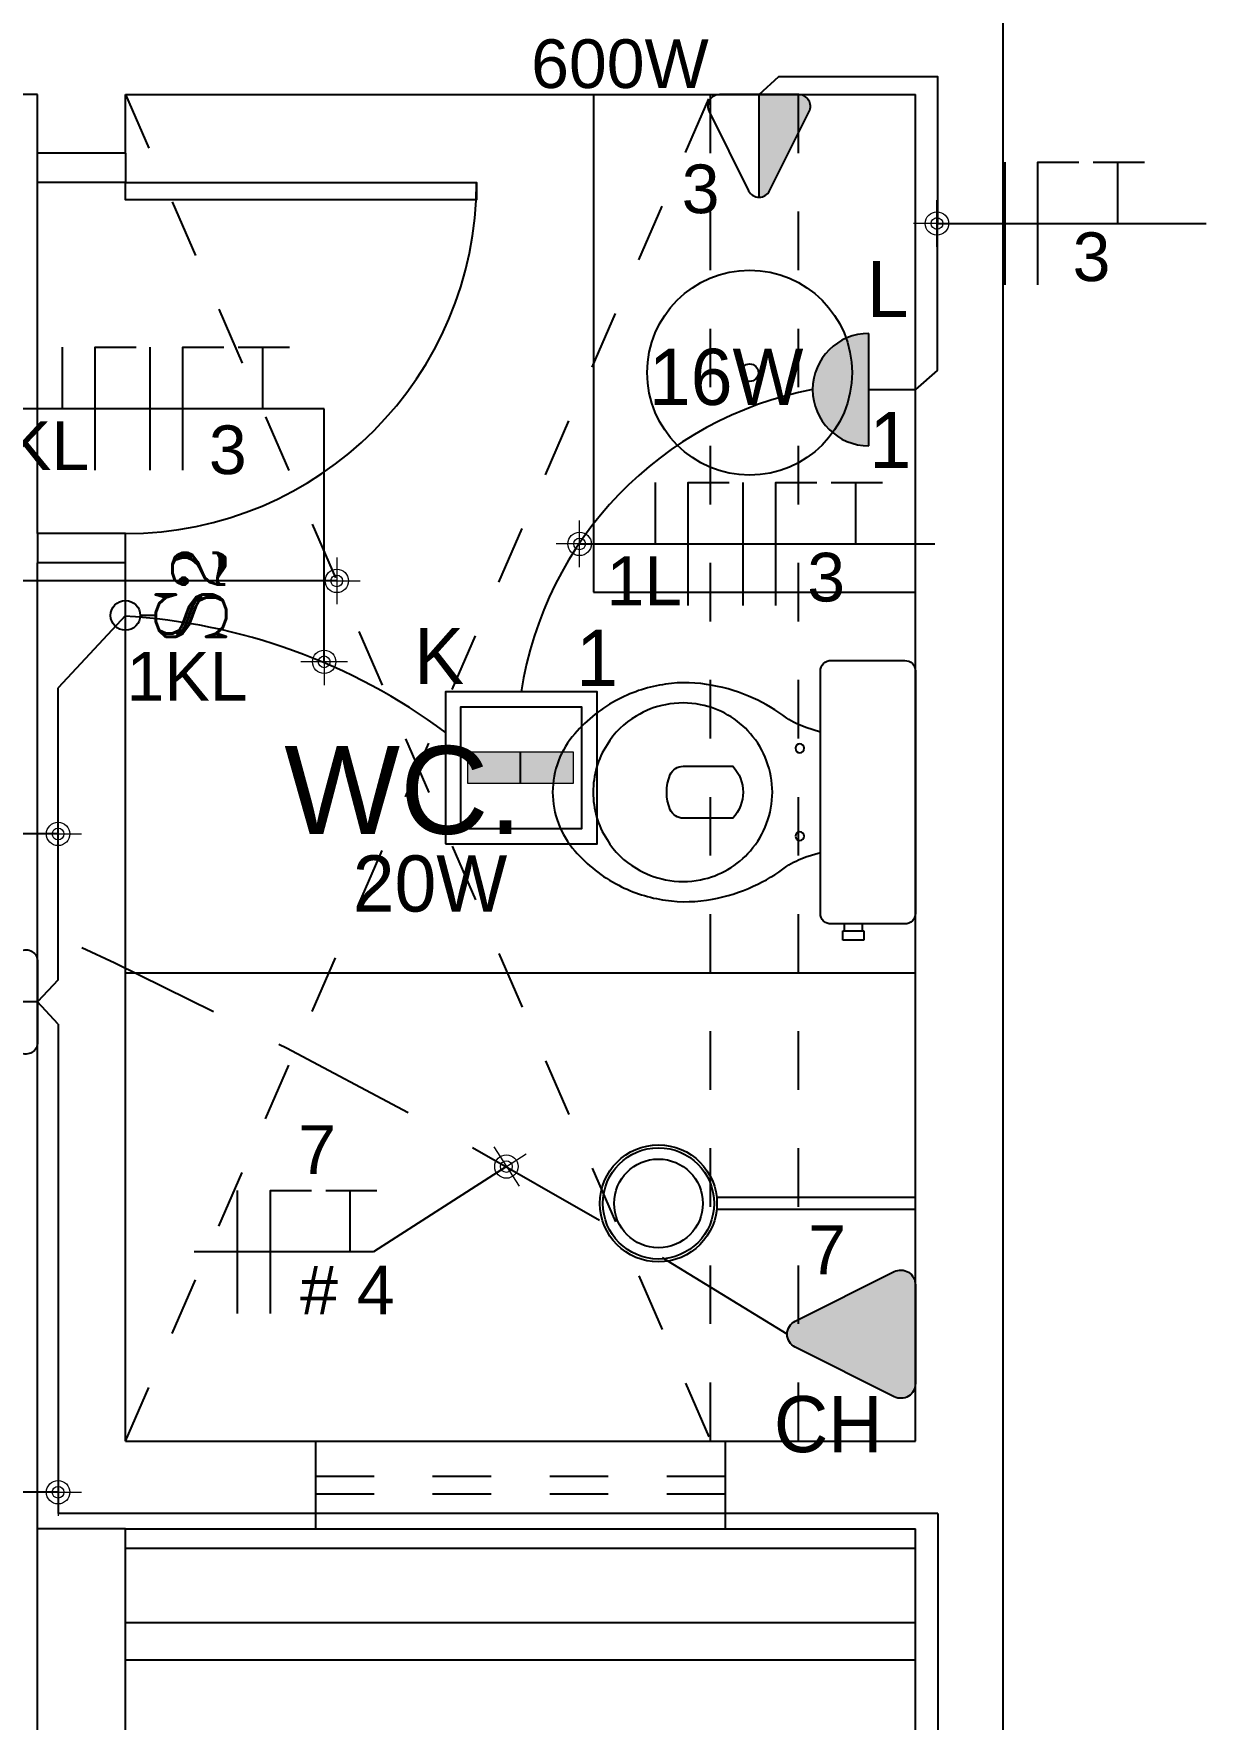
# Model space of a CAD drawing. Header units: millimetres. Extents: x -260 to 5539, y -1903 to 1459.
# Drawn here: x 2365.553 to 2367.556, y 723.333 to 726.212 of the extents above; entities that cross this region are included whole.
import ezdxf
from ezdxf.enums import TextEntityAlignment as Align

# ---------------------------------------------------------------- set-up
doc = ezdxf.new("R2010")
doc.units = ezdxf.units.MM
doc.linetypes.add('HIDDEN', pattern=[9.525, 6.35, -3.175])
doc.linetypes.add('HIDDEN2', pattern=[0.1875, 0.125, -0.0625])
for name, color, linetype in [('-HIDRO', 8, 'Continuous'), ('CABO-ILUM', 3, 'Continuous'), ('CABO.ILUMI.SOLO', 6, 'Continuous'), ('ELÉTRICO', 8, 'Continuous'), ('ESQUADRIA', 2, 'Continuous'), ('FIACAO', 1, 'Continuous'), ('LUMINO', 4, 'Continuous'), ('PONTOS_ELETRICOS', 2, 'Continuous'), ('TUB. AEREA', 5, 'Continuous')]:
    doc.layers.add(name, color=color, linetype=linetype)
doc.layers.add('COTAS', color=53, linetype='Continuous', lineweight=9)
doc.layers.add('LEGENDA', color=7, linetype='Continuous', lineweight=0)
doc.styles.add('ARIAL', font='arial.ttf', dxfattribs={"height": 2})
doc.styles.add('CARIMBO_DADOS', font='arial.ttf', dxfattribs={"height": 0.1})
doc.styles.add('CENTURY', font='GOTHIC.TTF')
doc.styles.add('INTERRUPTOR', font='romant', dxfattribs={"height": 0.6})
doc.linetypes.add('CABO50ESC100', pattern='A,0.4,-0.2,["+",Standard,S=0.2,R=0,X=-0.0666,Y=-0.1],-0.2', length=0.8)
doc.dimstyles.new('COTAS_EXTERNAS', dxfattribs={"dimtxt": 0.1, "dimasz": 0.01, "dimexe": 0, "dimexo": 0, "dimgap": 0.07, "dimtad": 1, "dimzin": 5, "dimdsep": 46, "dimtxsty": 'CARIMBO_DADOS', "dimblk1": 'CIRCULOS', "dimblk2": 'CIRCULOS', "dimsah": 1, "dimcen": 0, "dimse1": 1, "dimse2": 1, "dimclrd": 8, "dimclre": 8, "dimclrt": 230, "dimadec": 0, "dimazin": 0, "dimtfac": 100, "dimtix": 1, "dimtmove": 2, "dimatfit": 3, "dimldrblk": 'CIRCULOS', "dimfxl": 1, "dimtolj": 1, "dimtzin": 5, "dimarcsym": 0})
doc.dimstyles.get("Standard").update_dxf_attribs({"dimtxt": 0.18, "dimasz": 0.18, "dimexe": 0.18, "dimexo": 0.0625, "dimgap": 0.09, "dimtad": 0, "dimtih": 1, "dimtoh": 1, "dimdec": 4, "dimzin": 0, "dimdsep": 46, "dimtxsty": 'Standard', "dimcen": 0.09, "dimadec": 0, "dimazin": 0, "dimtfac": 1, "dimtdec": 4, "dimtofl": 0, "dimtmove": 0, "dimatfit": 3, "dimfxl": 1, "dimtolj": 1, "dimtzin": 0, "dimarcsym": 0})

# ---------------------------------------------------------------- blocks, each defined once
blk = doc.blocks.new('Bacia01cx')
at = {"layer": 'ELÉTRICO'}
for p, q in [((0.091, -0.225), (0.091, -0.2365)), ((0.121, -0.2365), (0.121, -0.225)), ((0.124, -0.2365), (0.088, -0.2365)), ((0.088, -0.2365), (0.088, -0.2525)), ((0.088, -0.2525), (0.106, -0.2525)), ((0.106, -0.2525), (0.124, -0.2525)), ((0.124, -0.2525), (0.124, -0.2365))]:
    blk.add_line(p, q, dxfattribs=at)
for points in [[(0, 0), (0, -0.207, 0.418036), (0.018, -0.225), (0.1435, -0.225, 0.424217), (0.1625, -0.207), (0.1625, 0.2066, 0.430132), (0.1435, 0.225), (0.121, 0.225), (0.091, 0.225), (0.018, 0.225, 0.418036), (0, 0.207)], [(0.2445, 0, -0.18052), (0.282, 0.1, -0.167158), (0.367, 0.1495, -0.1), (0.427, 0.1495, -0.096291), (0.477, 0.13, -0.13332), (0.527, 0.081, -0.150886), (0.5505, 0, -0.150886), (0.527, -0.081, -0.13332), (0.477, -0.13, -0.096291), (0.427, -0.1495, -0.1), (0.367, -0.1495, -0.167158), (0.282, -0.1, -0.18052)], [(0.419, 0.03, 0.276984), (0.397, 0.0445), (0.312, 0.0445, 0.393258), (0.312, -0.0445), (0.397, -0.0445, 0.276984), (0.419, -0.03, 0.2)]]:
    blk.add_lwpolyline(points, format="xyb", close=True, dxfattribs=at)
blk.add_lwpolyline([(0.1625, 0.1028), (0.187, 0.1105, 0.060779), (0.22, 0.1265, -0.06199), (0.277, 0.1605, -0.067868), (0.347, 0.1825, -0.08648), (0.427, 0.1845, -0.085166), (0.507, 0.159, -0.098298), (0.582, 0.1, -0.182004), (0.62, 0, -0.182004), (0.582, -0.1, -0.098298), (0.507, -0.159, -0.085166), (0.427, -0.1845, -0.08648), (0.347, -0.1825, -0.067868), (0.277, -0.1605, -0.06199), (0.22, -0.1265, 0.060779), (0.187, -0.1105), (0.1625, -0.1028)], format="xyb", dxfattribs=at)
for centre in [(0.1977, 0.075), (0.1977, -0.075)]:
    blk.add_circle(centre, 0.0075, dxfattribs=at)
blk = doc.blocks.new('Chuveiro01')
at = {"layer": 'ELÉTRICO'}
for p, q in [((0.01, 0), (-0.01, 0)), ((-0.01, 0), (-0.01, -0.3396)), ((0.01, -0.3396), (0.01, 0))]:
    blk.add_line(p, q, dxfattribs=at)
for radius in [0.1, 0.095, 0.0758]:
    blk.add_circle((0, -0.4391), radius, dxfattribs=at)
blk = doc.blocks.new('CIRCULOS')
at = {"layer": 'COTAS'}
for p, q in [((0, 4), (0, -4)), ((-4, 0), (4, 0))]:
    blk.add_line(p, q, dxfattribs=at)
for radius in [2, 1]:
    blk.add_circle((0, 0), radius, dxfattribs=at)
blk = doc.blocks.new('T_tm')
at = {"layer": 'PONTOS_ELETRICOS'}
blk.add_hatch(color=256, dxfattribs=at).paths.add_polyline_path([(0.1751, -0.0179, 0.284079), (0.1862, 0), (0.0109, 0), (0.0109, -0.0676, 0.557537), (0.0398, -0.0855)])
blk.add_line((0.1862, 0), (0.0109, 0), dxfattribs=at)
blk.add_lwpolyline([(0.0109, -0.0676), (0.0109, 0.0676, -0.557537), (0.0398, 0.0855), (0.1751, 0.0179, -0.618034), (0.1751, -0.0179), (0.0398, -0.0855, -0.557537)], format="xyb", close=True, dxfattribs=at)
blk = doc.blocks.new('I_i2')
at = {"layer": 'PONTOS_ELETRICOS'}
blk.add_line((0, -0.0647), (0, -0.0317), dxfattribs=at)
blk.add_circle((0, 0), 0.0317, dxfattribs=at)
at = {"layer": 'PONTOS_ELETRICOS', "style": 'INTERRUPTOR'}
blk.add_text('S', height=0.15, dxfattribs=at).set_placement((-0.0005, -0.1399), align=Align.MIDDLE)
blk.add_text('2', height=0.1125, dxfattribs=at).set_placement((0.0514, -0.2127))
blk = doc.blocks.new('aran')
h = blk.add_hatch(color=256)
h.set_gradient(color1=(87, 87, 255), color2=(71, 71, 255), tint=1)
h.paths.add_polyline_path([(966.6286, -263.7091, 1), (966.6286, -263.5491)])
for p, q in [((966.6286, -263.5491), (966.6286, -263.7091)), ((966.5754, -263.6291), (966.5622, -263.6291)), ((966.6286, -263.6291), (966.5754, -263.6291))]:
    blk.add_line(p, q)
blk.add_arc((966.6286, -263.6291), 0.08, 270, 90)
blk = doc.blocks.new('1pl')
h = blk.add_hatch(color=256)
h.set_gradient(color1=(0, 0, 255), color2=(0, 0, 255), tint=1)
h.paths.add_polyline_path([(968.8636, -272.3458), (968.8636, -272.3899), (968.9391, -272.3899), (968.9391, -272.3458)])
h.paths.add_polyline_path([(968.788, -272.3899), (968.8636, -272.3899), (968.8636, -272.3458), (968.788, -272.3458)])
blk.add_line((968.8636, -272.3899), (968.8636, -272.3458))
at = {"layer": 'LUMINO', "lineweight": 20}
for p, q in [((968.788, -272.3458), (968.9391, -272.3458)), ((968.788, -272.3899), (968.788, -272.3458)), ((968.9391, -272.3458), (968.9391, -272.3899)), ((968.9391, -272.3899), (968.788, -272.3899))]:
    blk.add_line(p, q, dxfattribs=at)
at = {"layer": 'LUMINO'}
for points in [[(968.9705, -272.4759), (968.7545, -272.4759), (968.7545, -272.2599), (968.9705, -272.2599)], [(968.9489, -272.4543), (968.7761, -272.4543), (968.7761, -272.2815), (968.9489, -272.2815)]]:
    blk.add_lwpolyline(points, close=True, dxfattribs=at)
blk = doc.blocks.new('T_ta')
at = {"layer": 'PONTOS_ELETRICOS'}
blk.add_hatch(color=256, dxfattribs=at).paths.add_polyline_path([(0.0362, 0.1069, 0.557537), (0, 0.0845), (0, -0.0845, 0.557537), (0.0362, -0.1069), (0.2053, -0.0224, 0.618034), (0.2053, 0.0224)])
blk.add_lwpolyline([(0, -0.0845), (0, 0.0845, -0.557537), (0.0362, 0.1069), (0.2053, 0.0224, -0.618034), (0.2053, -0.0224), (0.0362, -0.1069, -0.557537)], format="xyb", close=True, dxfattribs=at)
blk = doc.blocks.new('asdfae33')
at = {"layer": 'PONTOS_ELETRICOS'}
for p, q in [((-0.0982, 0.0526), (-0.0982, -0.0526)), ((0, 0), (-0.1783, 0))]:
    blk.add_line(p, q, dxfattribs=at)
blk.add_lwpolyline([(0, 0.0688), (0, -0.0688, -0.557537), (-0.0294, -0.087), (-0.167, -0.0182, -0.618034), (-0.167, 0.0182), (-0.0294, 0.087, -0.557537)], format="xyb", close=True, dxfattribs=at)
blk = doc.blocks.new('f_fnt')
at = {"layer": 'FIACAO', "color": 4}
for points in [[(-0.08, -0.15), (-0.08, 0.15)], [(0, -0.15), (0, 0.15), (0.1, 0.15)], [(0.135, 0.15), (0.26, 0.15)], [(0.195, 0), (0.195, 0.15)]]:
    blk.add_lwpolyline(points, dxfattribs=at)

msp = doc.modelspace()

# ---------------------------------------------------------------- hatches: boundary and pattern name
at = {"layer": '-HIDRO', "linetype": 'HIDDEN', "ltscale": 0.001}
h = msp.add_hatch(dxfattribs=at)
h.set_pattern_fill('ANSI32', color=256, scale=0.02, angle=315, style=0)
h.set_pattern_definition([(180, (2365.99726, 723.30763), (-4e-17, 0.1905), []), (180, (2365.93376, 723.24413), (-4e-17, 0.1905), [])])
h.paths.add_polyline_path([(2365.7094, 723.6583), (2366.0344, 723.6583), (2366.1845, 723.6583), (2366.1845, 722.2165), (2366.1752, 722.2165, 1), (2366.024, 722.2165, 1), (2366.1752, 722.2165), (2366.1845, 722.2165), (2366.1845, 720.4583), (2365.7094, 720.4583)])
h.paths.add_polyline_path([(2366.1845, 723.6583), (2366.7344, 723.6583), (2367.0594, 723.6583), (2367.0594, 720.4583), (2366.1845, 720.4583)])
h.paths.add_polyline_path([(2366.0784, 721.8421), (2366.0784, 722.1895), (2366.2299, 722.1895), (2366.2299, 721.8421)], flags=24)
h.paths.add_polyline_path([(2366.2277, 721.6719), (2366.2277, 722.4481), (2366.4337, 722.4481), (2366.4337, 721.6719)], flags=24)
h.paths.add_polyline_path([(2366.3693, 721.341), (2366.3693, 722.7435), (2366.6784, 722.7435), (2366.6784, 721.341)], flags=24)
h.paths.add_polyline_path([(2366.0784, 721.8421), (2366.0784, 722.1895), (2366.2299, 722.1895), (2366.2299, 721.8421)], flags=25)

# ---------------------------------------------------------------- linework, layer by layer
at = {"layer": '-HIDRO', "ltscale": 0.05}
for p, q in [((2367.2094, 707.3583), (2367.2094, 732.3583)), ((2365.5594, 726.1083), (2364.9594, 726.1083)), ((2365.5594, 726.0083), (2365.5594, 726.1083)), ((2365.7094, 726.1083), (2367.0594, 726.1083)), ((2365.7094, 726.0083), (2365.7094, 726.1083)), ((2366.5094, 726.1083), (2366.5094, 725.2583)), ((2367.0594, 723.8083), (2367.0594, 726.1083)), ((2365.7094, 726.0083), (2365.5594, 726.0083)), ((2365.5594, 725.3583), (2365.5594, 725.9583)), ((2365.5594, 723.8083), (2365.5594, 725.3083)), ((2365.7094, 725.3083), (2365.5594, 725.3083)), ((2365.7094, 723.8083), (2365.7094, 725.3083)), ((2366.5094, 725.2583), (2367.0594, 725.2583)), ((2365.7094, 724.6083), (2367.0594, 724.6083)), ((2365.5594, 723.6583), (2365.5594, 723.8083)), ((2365.7094, 723.8083), (2366.0844, 723.8083)), ((2365.7094, 723.8083), (2366.0344, 723.8083)), ((2366.0344, 723.8083), (2366.0344, 723.6583)), ((2366.0344, 723.8083), (2366.7344, 723.8083)), ((2366.7344, 723.8083), (2367.0594, 723.8083)), ((2366.7344, 723.8083), (2366.7344, 723.6583)), ((2365.7094, 723.6583), (2365.5594, 723.6583)), ((2365.5594, 722.1083), (2365.5594, 723.6583)), ((2365.7094, 723.6583), (2366.0844, 723.6583)), ((2365.7094, 723.6583), (2366.0344, 723.6583)), ((2365.7094, 720.4583), (2365.7094, 723.6583)), ((2366.0344, 723.6583), (2366.7344, 723.6583)), ((2366.7344, 723.6583), (2367.0594, 723.6583)), ((2367.0594, 720.4583), (2367.0594, 723.6583))]:
    msp.add_line(p, q, dxfattribs=at)
at = {"layer": '-HIDRO', "linetype": 'HIDDEN', "ltscale": 0.001}
for p, q in [((2365.7094, 723.8083), (2366.7094, 726.1083)), ((2365.7094, 726.1083), (2366.7094, 723.8083)), ((2366.7094, 723.8083), (2366.7094, 726.1083)), ((2366.8594, 723.8083), (2366.8594, 726.1083))]:
    msp.add_line(p, q, dxfattribs=at)
at = {"layer": '-HIDRO', "linetype": 'HIDDEN2', "ltscale": 0.05}
for p, q in [((2366.0344, 723.7483), (2366.7344, 723.7483)), ((2366.0344, 723.7183), (2366.7344, 723.7183))]:
    msp.add_line(p, q, dxfattribs=at)
at = {"layer": '-HIDRO', "ltscale": 0.05}
for points in [[(2365.7094, 726.0083), (2365.7094, 725.9583), (2365.5594, 725.9583), (2365.5594, 726.0083)], [(2365.7094, 725.3083), (2365.7094, 725.3583), (2365.5594, 725.3583), (2365.5594, 725.3083)]]:
    msp.add_lwpolyline(points, dxfattribs=at)
msp.add_lwpolyline([(2365.7094, 725.9583), (2366.3094, 725.9583), (2366.3094, 725.9283), (2365.7094, 725.9283)], close=True, dxfattribs=at)
for radius in [0.175, 0.015]:
    msp.add_circle((2366.7761, 725.6333), radius, dxfattribs=at)
msp.add_arc((2365.7094, 725.9583), 0.6, 270, 0, dxfattribs=at)
at = {"layer": 'CABO-ILUM'}
for p, q in [((2365.7094, 725.2187), (2365.5943, 725.0948)), ((2365.5943, 724.5959), (2365.5943, 725.0948)), ((2365.5943, 724.5959), (2365.5594, 724.5583)), ((2365.5943, 724.5206), (2365.5594, 724.5583)), ((2365.5943, 724.5206), (2365.5943, 723.6844)), ((2367.0979, 723.6844), (2365.5943, 723.6844)), ((2367.0979, 723.6844), (2367.0979, 722.0968))]:
    msp.add_line(p, q, dxfattribs=at)
msp.add_lwpolyline([(2366.7923, 726.1083), (2366.8258, 726.1394), (2367.0971, 726.1394), (2367.0967, 725.6368), (2367.0594, 725.6044)], dxfattribs=at)
for centre, radius, start, end in [((2367.0004, 724.9934), 0.622, 100.8159, 171.2663), ((2365.65, 724.1988), 1.0201, 53.5499, 86.7404)]:
    msp.add_arc(centre, radius, start, end, dxfattribs=at)
at = {"layer": 'CABO.ILUMI.SOLO', "color": 3, "linetype": 'HIDDEN2', "ltscale": 2}
for centre, radius, start, end in [((2362.5706, 731.8749), 6.1823, 263.96772, 316.55797), ((2360.9047, 714.5898), 11.1181, 57.73271, 84.75578), ((2342.4921, 709.9143), 24.9378, 12.2154, 38.82269)]:
    msp.add_arc(centre, radius, start, end, dxfattribs=at)
at = {"layer": 'FIACAO', "color": 4}
for points in [[(2365.6019, 725.5711), (2365.6019, 725.6767)], [(2365.6579, 725.4667), (2365.6579, 725.6767), (2365.7279, 725.6767)], [(2366.6151, 725.3402), (2366.6151, 725.4458)], [(2366.6711, 725.2358), (2366.6711, 725.4458), (2366.7411, 725.4458)]]:
    msp.add_lwpolyline(points, dxfattribs=at)
at = {"layer": 'TUB. AEREA', "linetype": 'CABO50ESC100', "ltscale": 0.5}
msp.add_spline([(2366.2094, 707.5246), (2363.2908, 713.6984), (2362.6739, 717.4536), (2362.5739, 720.7632), (2362.6109, 722.3734), (2362.5011, 724.0686), (2362.2455, 724.887), (2361.9209, 725.5958)], degree=3, dxfattribs=at)

# ---------------------------------------------------------------- block references
at = {"layer": '-HIDRO', "xscale": -1}
msp.add_blockref('Bacia01cx', (2367.0594, 724.9166), dxfattribs=at)
at = {"layer": '-HIDRO', "rotation": 270}
msp.add_blockref('Chuveiro01', (2367.0594, 724.2142), dxfattribs=at)
at = {"layer": 'CABO-ILUM'}
msp.add_blockref('asdfae33', (2365.5594, 724.5583), dxfattribs=at)
at = {"layer": 'CABO.ILUMI.SOLO', "xscale": -1, "rotation": 90}
msp.add_blockref('T_tm', (2366.7923, 726.1192), dxfattribs=at)
at = {"layer": 'CABO.ILUMI.SOLO', "xscale": 0.8000000000001819, "yscale": 0.8000000000001819, "zscale": 0.8, "rotation": 90}
msp.add_blockref('I_i2', (2365.7094, 725.2187), dxfattribs=at)
at = {"layer": 'CABO.ILUMI.SOLO', "rotation": 180}
msp.add_blockref('T_ta', (2367.0594, 723.9908), dxfattribs=at)
at = {"layer": 'FIACAO', "xscale": 0.6999999999998181, "yscale": 0.7000000000000028, "zscale": 0.7}
for p in [(2367.2686, 725.8881), (2365.8077, 725.5717), (2366.821, 725.3408), (2365.9571, 724.1313)]:
    msp.add_blockref('f_fnt', p, dxfattribs=at)
at = {"layer": 'LUMINO', "xscale": 1.199999999999818, "yscale": 1.199999999999818, "zscale": 1.2, "rotation": 180}
msp.add_blockref('aran', (3526.934, 409.2494), dxfattribs=at)
at = {"layer": 'LUMINO', "xscale": -1.199999999999818, "yscale": 1.199999999999818, "zscale": 1.199999999999818}
msp.add_blockref('1pl', (3529.0207, 1051.7997), dxfattribs=at)

# ---------------------------------------------------------------- texts
at = {"layer": '-HIDRO', "insert": (2366.1845, 724.9194), "char_height": 0.15, "attachment_point": 5, "style": 'CARIMBO_DADOS'}
msp.add_mtext('WC.', dxfattribs=at)
at = {"layer": 'ESQUADRIA', "lineweight": 20, "style": 'CENTURY'}
for s, p in [('L', (2366.9763, 725.7282)), ('16W', (2366.604, 725.5781)), ('1', (2366.9808, 725.4703)), ('K', (2366.2026, 725.1014, 98.0776)), ('1', (2366.4796, 725.098, 98.0776)), ('20W', (2366.0979, 724.7127, 98.0776)), ('CH', (2366.8176, 723.7892))]:
    msp.add_text(s, height=0.096, dxfattribs=at).set_placement(p)
at = {"layer": 'LEGENDA', "style": 'ARIAL'}
for s, height, p in [('600W', 0.08317, (2366.4027, 726.1195)), ('3', 0.0832, (2366.66, 725.9057)), ('3', 0.0832, (2367.328, 725.7897)), ('1KL', 0.08317, (2365.4407, 725.467)), ('3', 0.0832, (2365.852, 725.46)), ('3', 0.0832, (2366.8745, 725.2424)), ('1L', 0.08317, (2366.5314, 725.2361)), ('1KL', 0.08317, (2365.7114, 725.0732)), ('7', 0.0832, (2366.0046, 724.2646)), ('7', 0.0832, (2366.8762, 724.0933)), ('# 4', 0.08317, (2366.008, 724.0245))]:
    msp.add_text(s, height=height, dxfattribs=at).set_placement(p)

# ---------------------------------------------------------------- leaders
at = {"layer": '-HIDRO', "ltscale": 0.05, "annotation_type": 0, "has_hookline": 1, "hookline_direction": 1, "text_width": 0.6602}
msp.add_leader([(2366.0706, 725.2776), (2365.4121, 725.2776)], dimstyle='Standard', override={"dimtxt": 0.1, "dimasz": 0.01, "dimexe": 0, "dimexo": 0, "dimgap": 0.07, "dimtad": 0, "dimtih": 0, "dimtoh": 0, "dimdec": 2, "dimzin": 5, "dimtxsty": 'CARIMBO_DADOS', "dimcen": 0, "dimse1": 1, "dimse2": 1, "dimclrd": 8, "dimclre": 8, "dimclrt": 230, "dimtfac": 100, "dimtdec": 2, "dimtix": 1, "dimtofl": 1, "dimtmove": 2, "dimldrblk": 'CIRCULOS', "dimtzin": 5}, dxfattribs=at)
at = {"color": 0}
for points in [[(2367.0962, 725.8881), (2367.5565, 725.8881)], [(2366.049, 725.1393), (2366.049, 725.5717), (2365.2921, 725.5717)], [(2366.4855, 725.3408), (2367.0925, 725.3408)], [(2365.5943, 724.8453), (2364.9758, 724.8453)], [(2365.5943, 723.7208), (2364.9654, 723.7208)]]:
    msp.add_leader(points, dimstyle='COTAS_EXTERNAS', override={"dimgap": 0.07, "dimtad": 0}, dxfattribs=at)
at = {"layer": 'CABO-ILUM'}
msp.add_leader([(2366.3604, 724.2772), (2366.1333, 724.1313), (2365.8268, 724.1313)], dimstyle='COTAS_EXTERNAS', override={"dimgap": 0.07, "dimtad": 0}, dxfattribs=at)

doc.saveas('drawing.dxf')
